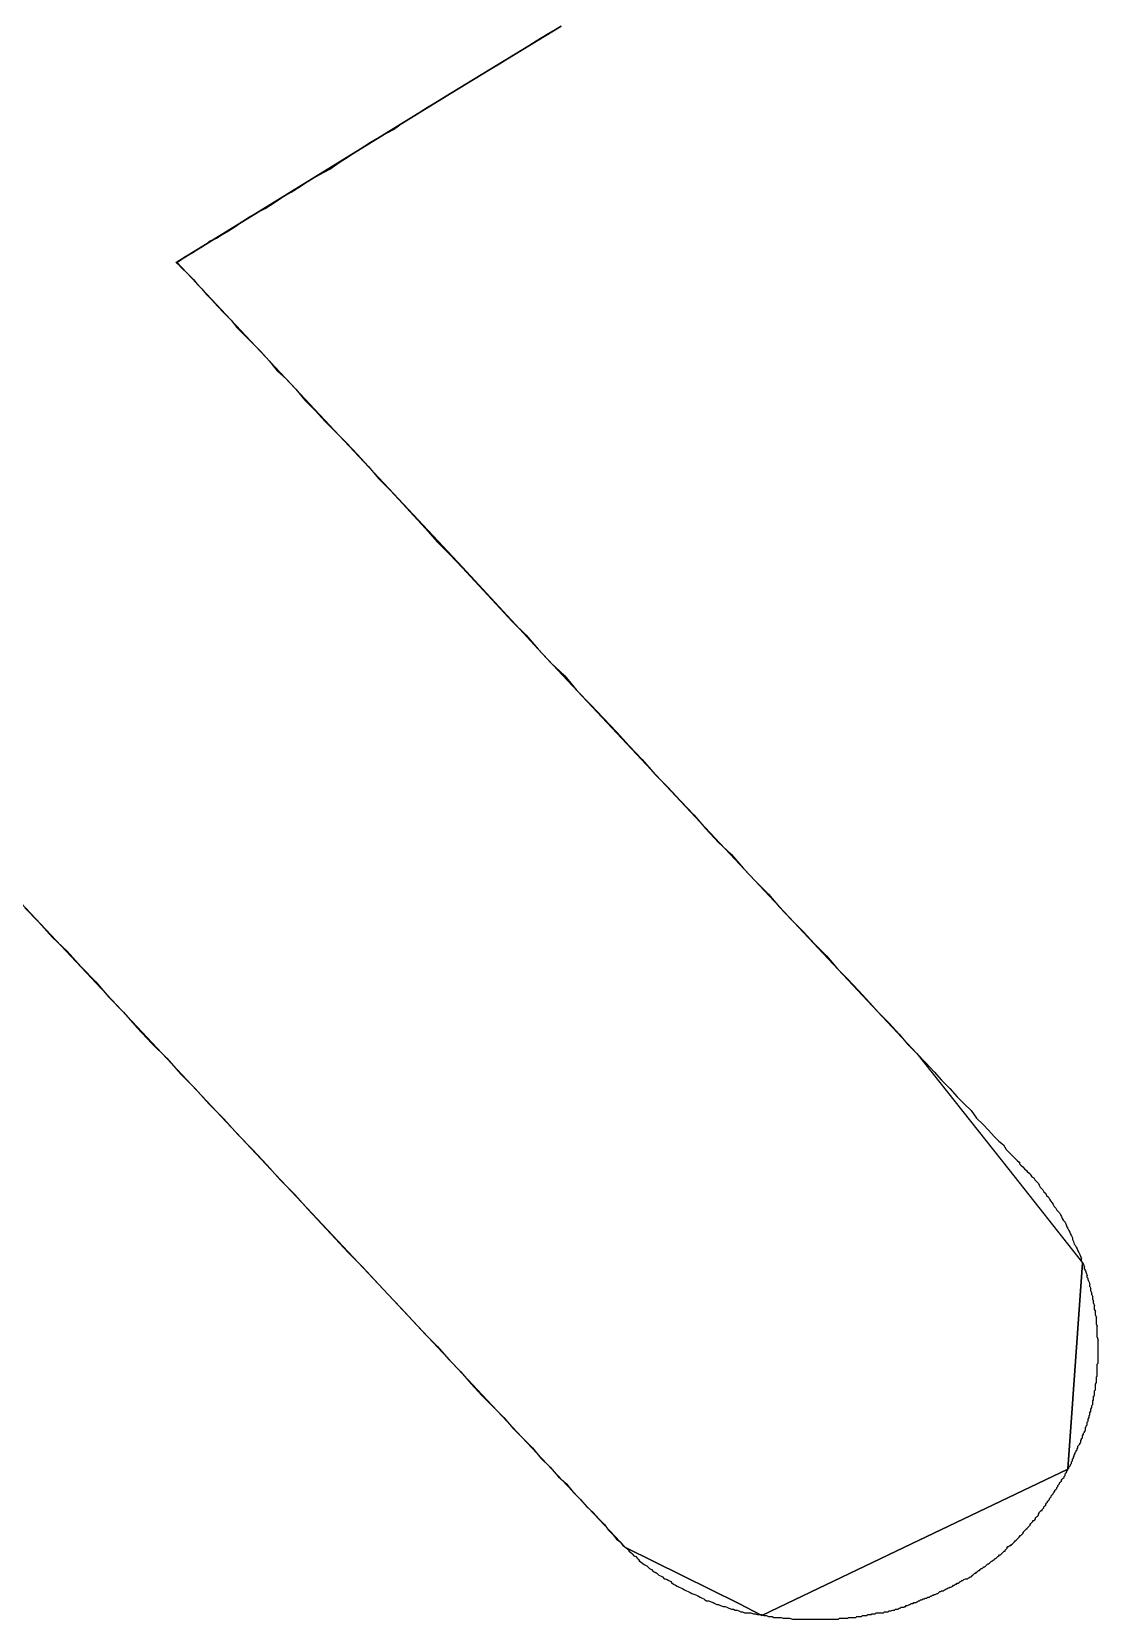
# Model space of a CAD drawing. Extents: x -69.4 to 29.6, y -21.9 to 37.7.
# Drawn here: x -48.728 to -47.57, y 22.629 to 24.352 of the extents above; entities that cross this region are included whole.
import ezdxf

# ---------------------------------------------------------------- set-up
doc = ezdxf.new("R2010")
doc.units = 0
doc.layers.add('gto', color=5, linetype='CONTINUOUS')

msp = doc.modelspace()

# ---------------------------------------------------------------- linework, layer by layer
at = {"layer": 'gto', "color": 5}
for points in [[(-48.153096, 24.358049), (-48.273097, 24.285049), (-48.570097, 24.102048), (-48.260097, 23.771048), (-48.198096, 23.704047), (-48.178096, 23.682047), (-47.767096, 23.243046), (-47.667095, 23.117046), (-47.587095, 23.016046), (-47.603095, 22.792046), (-47.781096, 22.707045), (-47.908096, 22.646045), (-47.935096, 22.633045), (-47.960096, 22.646045), (-48.083096, 22.707045), (-48.163096, 22.792046), (-48.373097, 23.016046), (-48.468097, 23.117046), (-48.586097, 23.243046), (-48.998098, 23.682047)], [(-48.273097, 24.285049), (-48.153096, 24.358049)], [(-48.180096, 24.342049), (-48.167096, 24.350049)], [(-48.167096, 24.350049), (-48.153096, 24.358049)], [(-48.207096, 24.325049), (-48.193096, 24.334049)], [(-48.193096, 24.334049), (-48.180096, 24.342049)], [(-48.234096, 24.309049), (-48.220096, 24.317049)], [(-48.220096, 24.317049), (-48.207096, 24.325049)], [(-48.260097, 24.293049), (-48.247096, 24.301049)], [(-48.247096, 24.301049), (-48.234096, 24.309049)], [(-48.570097, 24.102048), (-48.273097, 24.285049)], [(-48.286097, 24.277049), (-48.273097, 24.285049)], [(-48.273097, 24.285049), (-48.260097, 24.293049)], [(-48.324097, 24.254049), (-48.311097, 24.262049)], [(-48.311097, 24.262049), (-48.298097, 24.270049)], [(-48.298097, 24.270049), (-48.286097, 24.277049)], [(-48.348097, 24.239048), (-48.335097, 24.246048)], [(-48.335097, 24.246048), (-48.324097, 24.254049)], [(-48.371097, 24.225048), (-48.360097, 24.232048)], [(-48.360097, 24.232048), (-48.348097, 24.239048)], [(-48.404097, 24.203048), (-48.394097, 24.210048)], [(-48.394097, 24.210048), (-48.383097, 24.217048)], [(-48.383097, 24.217048), (-48.371097, 24.225048)], [(-48.436097, 24.184048), (-48.426097, 24.191048)], [(-48.426097, 24.191048), (-48.415097, 24.197048)], [(-48.415097, 24.197048), (-48.404097, 24.203048)], [(-48.456097, 24.172048), (-48.446097, 24.178048)], [(-48.446097, 24.178048), (-48.436097, 24.184048)], [(-48.483097, 24.156048), (-48.474097, 24.160048)], [(-48.474097, 24.160048), (-48.465097, 24.166048)], [(-48.465097, 24.166048), (-48.456097, 24.172048)], [(-48.514097, 24.136048), (-48.506097, 24.141048)], [(-48.506097, 24.141048), (-48.499097, 24.146048)], [(-48.499097, 24.146048), (-48.491097, 24.151048)], [(-48.491097, 24.151048), (-48.483097, 24.156048)], [(-48.539097, 24.121048), (-48.534097, 24.125048)], [(-48.534097, 24.125048), (-48.527097, 24.128048)], [(-48.527097, 24.128048), (-48.521097, 24.132048)], [(-48.521097, 24.132048), (-48.514097, 24.136048)], [(-48.566097, 24.104048), (-48.564097, 24.106048)], [(-48.564097, 24.106048), (-48.561097, 24.108048)], [(-48.561097, 24.108048), (-48.557097, 24.110048)], [(-48.557097, 24.110048), (-48.553097, 24.112048)], [(-48.553097, 24.112048), (-48.549097, 24.115048)], [(-48.549097, 24.115048), (-48.544097, 24.118048)], [(-48.544097, 24.118048), (-48.539097, 24.121048)], [(-48.571097, 24.102048), (-48.570097, 24.101048), (-48.569097, 24.100048), (-48.568097, 24.099048), (-48.566097, 24.097048), (-48.563097, 24.094048), (-48.560097, 24.091048), (-48.557097, 24.088048), (-48.552097, 24.083048), (-48.548097, 24.078048), (-48.543097, 24.073048), (-48.538097, 24.067048), (-48.532097, 24.061048), (-48.526097, 24.054048), (-48.519097, 24.047048), (-48.511097, 24.039048), (-48.505097, 24.031048), (-48.496097, 24.022048), (-48.488097, 24.014048), (-48.479097, 24.005048), (-48.470097, 23.995048), (-48.461097, 23.984048), (-48.451097, 23.975048), (-48.441097, 23.964048), (-48.431097, 23.952048), (-48.420097, 23.941048), (-48.409097, 23.929048), (-48.397097, 23.917048), (-48.386097, 23.906048), (-48.374097, 23.893048), (-48.362097, 23.880048), (-48.351097, 23.867048), (-48.338097, 23.854048), (-48.325097, 23.840048), (-48.313097, 23.827048), (-48.300097, 23.813048), (-48.287097, 23.798048), (-48.274097, 23.785048), (-48.260097, 23.770048), (-48.247096, 23.756048), (-48.233096, 23.741047), (-48.219096, 23.726047), (-48.206096, 23.712047), (-48.191096, 23.697047), (-48.178096, 23.682047), (-48.164096, 23.667047), (-48.149096, 23.653047), (-48.136096, 23.637047), (-48.121096, 23.622047), (-48.107096, 23.607047), (-48.093096, 23.592047), (-48.079096, 23.577047), (-48.065096, 23.562047), (-48.051096, 23.546047), (-48.037096, 23.532047), (-48.023096, 23.517047), (-48.009096, 23.502047), (-47.996096, 23.487047), (-47.982096, 23.472047), (-47.968096, 23.459047), (-47.955096, 23.444047), (-47.942096, 23.430047), (-47.928096, 23.416047), (-47.916096, 23.402047), (-47.903096, 23.388047), (-47.890096, 23.375047), (-47.878096, 23.362047), (-47.865096, 23.349047), (-47.853096, 23.335047), (-47.842096, 23.324047), (-47.830096, 23.311047), (-47.818096, 23.298047), (-47.808096, 23.287047), (-47.797096, 23.276047), (-47.786096, 23.264047), (-47.777096, 23.253047), (-47.767096, 23.243046), (-47.757096, 23.233046), (-47.748095, 23.223046), (-47.740095, 23.214046), (-47.731095, 23.205046), (-47.723095, 23.196046), (-47.715095, 23.188046), (-47.708095, 23.181046), (-47.702095, 23.173046), (-47.695095, 23.166046), (-47.689095, 23.160046), (-47.683095, 23.153046), (-47.678095, 23.148046), (-47.673095, 23.144046), (-47.670095, 23.139046), (-47.666095, 23.135046), (-47.663095, 23.132046), (-47.660095, 23.129046), (-47.658095, 23.127046), (-47.656095, 23.125046), (-47.655095, 23.124046)], [(-48.571097, 24.102048), (-48.570097, 24.102048)], [(-48.570097, 24.102048), (-48.260097, 23.771048)], [(-48.570097, 24.102048), (-48.569097, 24.102048)], [(-48.569097, 24.102048), (-48.568097, 24.103048)], [(-48.568097, 24.103048), (-48.566097, 24.104048)], [(-48.260097, 23.771048), (-48.198096, 23.704047)], [(-48.198096, 23.704047), (-48.178096, 23.682047)], [(-48.998098, 23.682047), (-48.586097, 23.243046)], [(-48.178096, 23.682047), (-47.767096, 23.243046)], [(-48.735097, 23.401047), (-48.720097, 23.386047)], [(-48.720097, 23.386047), (-48.705097, 23.369047)], [(-48.705097, 23.369047), (-48.689097, 23.354047)], [(-48.689097, 23.354047), (-48.674097, 23.337047)], [(-48.674097, 23.337047), (-48.658097, 23.321047)], [(-48.658097, 23.321047), (-48.644097, 23.304047)], [(-48.644097, 23.304047), (-48.628097, 23.288047)], [(-48.628097, 23.288047), (-48.613097, 23.271047)], [(-48.613097, 23.271047), (-48.597097, 23.254047)], [(-48.597097, 23.254047), (-48.581097, 23.238046)], [(-48.586097, 23.243046), (-48.468097, 23.117046)], [(-48.581097, 23.238046), (-48.566097, 23.221046)], [(-47.767096, 23.243046), (-47.667095, 23.117046)], [(-48.566097, 23.221046), (-48.550097, 23.205046)], [(-48.550097, 23.205046), (-48.535097, 23.188046)], [(-48.535097, 23.188046), (-48.519097, 23.172046)], [(-48.519097, 23.172046), (-48.504097, 23.155046)], [(-48.504097, 23.155046), (-48.488097, 23.139046)], [(-48.488097, 23.139046), (-48.472097, 23.122046)], [(-47.655095, 23.123046), (-47.655095, 23.124046)], [(-47.655095, 23.123046), (-47.654095, 23.122046), (-47.652095, 23.120046), (-47.650095, 23.118046), (-47.648095, 23.116046), (-47.647095, 23.115046), (-47.645095, 23.113046), (-47.643095, 23.111046), (-47.642095, 23.109046), (-47.640095, 23.108046), (-47.639095, 23.106046), (-47.637095, 23.104046), (-47.635095, 23.102046), (-47.634095, 23.100046), (-47.633095, 23.098046), (-47.632095, 23.097046), (-47.630095, 23.095046), (-47.629095, 23.093046), (-47.627095, 23.091046), (-47.626095, 23.089046), (-47.624095, 23.087046), (-47.623095, 23.085046), (-47.622095, 23.083046), (-47.620095, 23.081046), (-47.619095, 23.079046), (-47.618095, 23.077046), (-47.616095, 23.075046), (-47.615095, 23.073046), (-47.614095, 23.072046), (-47.612095, 23.070046), (-47.611095, 23.068046), (-47.610095, 23.066046), (-47.609095, 23.064046), (-47.608095, 23.062046), (-47.606095, 23.060046), (-47.605095, 23.057046), (-47.604095, 23.055046), (-47.603095, 23.053046), (-47.602095, 23.051046), (-47.601095, 23.049046), (-47.600095, 23.047046), (-47.599095, 23.045046), (-47.598095, 23.043046), (-47.598095, 23.041046), (-47.597095, 23.039046), (-47.596095, 23.036046), (-47.595095, 23.035046), (-47.594095, 23.033046), (-47.593095, 23.031046), (-47.592095, 23.029046), (-47.591095, 23.027046), (-47.590095, 23.025046), (-47.589095, 23.022046), (-47.588095, 23.020046)], [(-48.472097, 23.122046), (-48.458097, 23.106046)], [(-48.468097, 23.117046), (-48.373097, 23.016046)], [(-48.458097, 23.106046), (-48.442097, 23.090046)], [(-47.667095, 23.117046), (-47.587095, 23.016046)], [(-48.442097, 23.090046), (-48.428097, 23.074046)], [(-48.428097, 23.074046), (-48.413097, 23.058046)], [(-48.413097, 23.058046), (-48.398097, 23.042046)], [(-48.398097, 23.042046), (-48.384097, 23.027046)], [(-48.384097, 23.027046), (-48.369097, 23.012046)], [(-47.588095, 23.018046), (-47.588095, 23.020046)], [(-48.373097, 23.016046), (-48.163096, 22.792046)], [(-48.369097, 23.012046), (-48.355097, 22.997046)], [(-47.603095, 22.792046), (-47.587095, 23.016046)], [(-47.588095, 23.018046), (-47.587095, 23.016046), (-47.586095, 23.014046), (-47.585095, 23.011046)], [(-47.585095, 23.009046), (-47.585095, 23.011046)], [(-47.585095, 23.009046), (-47.584095, 23.007046), (-47.583095, 23.005046), (-47.582095, 23.002046)], [(-48.355097, 22.997046), (-48.341097, 22.982046)], [(-47.582095, 23.000046), (-47.582095, 23.002046)], [(-47.582095, 23.000046), (-47.581095, 22.999046)], [(-47.581095, 22.997046), (-47.581095, 22.999046)], [(-47.581095, 22.997046), (-47.580095, 22.995046), (-47.579095, 22.992046)], [(-47.579095, 22.990046), (-47.579095, 22.992046)], [(-47.579095, 22.990046), (-47.578095, 22.988046)], [(-47.578095, 22.985046), (-47.578095, 22.988046)], [(-47.578095, 22.985046), (-47.577095, 22.983046)], [(-48.341097, 22.982046), (-48.327097, 22.967046)], [(-47.577095, 22.981046), (-47.577095, 22.983046)], [(-47.577095, 22.981046), (-47.576095, 22.979046)], [(-47.576095, 22.976046), (-47.576095, 22.979046)], [(-47.576095, 22.976046), (-47.575095, 22.974046)], [(-47.575095, 22.972046), (-47.575095, 22.974046)], [(-47.575095, 22.972046), (-47.574095, 22.969046)], [(-47.574095, 22.967046), (-47.574095, 22.969046)], [(-48.327097, 22.967046), (-48.314097, 22.953046)], [(-48.314097, 22.953046), (-48.300097, 22.938046)], [(-47.574095, 22.965046), (-47.574095, 22.967046)], [(-47.574095, 22.965046), (-47.573095, 22.963046)], [(-47.573095, 22.961046), (-47.573095, 22.963046)], [(-47.573095, 22.959046), (-47.573095, 22.961046)], [(-47.573095, 22.959046), (-47.572095, 22.956046)], [(-47.572095, 22.954046), (-47.572095, 22.956046)], [(-47.572095, 22.951046), (-47.572095, 22.954046)], [(-47.572095, 22.949046), (-47.572095, 22.951046)], [(-48.300097, 22.938046), (-48.287097, 22.925046)], [(-47.572095, 22.949046), (-47.571095, 22.947046)], [(-47.571095, 22.944046), (-47.571095, 22.947046)], [(-47.571095, 22.942046), (-47.571095, 22.944046)], [(-47.571095, 22.940046), (-47.571095, 22.942046)], [(-47.571095, 22.937046), (-47.571095, 22.940046)], [(-47.571095, 22.935046), (-47.571095, 22.937046)], [(-47.571095, 22.935046), (-47.570095, 22.932046)], [(-48.287097, 22.925046), (-48.275097, 22.911046)], [(-47.570095, 22.930046), (-47.570095, 22.932046)], [(-47.570095, 22.927046), (-47.570095, 22.930046)], [(-47.570095, 22.926046), (-47.570095, 22.927046)], [(-47.570095, 22.924046), (-47.570095, 22.926046)], [(-47.570095, 22.921046), (-47.570095, 22.924046)], [(-47.570095, 22.919046), (-47.570095, 22.921046)], [(-47.570095, 22.918046), (-47.570095, 22.919046)], [(-47.570095, 22.917046), (-47.570095, 22.918046)], [(-47.570095, 22.916046), (-47.570095, 22.917046)], [(-47.570095, 22.914046), (-47.570095, 22.916046)], [(-48.275097, 22.911046), (-48.262097, 22.898046)], [(-47.571095, 22.906046), (-47.570095, 22.907046)], [(-47.571095, 22.904046), (-47.571095, 22.906046)], [(-47.571095, 22.903046), (-47.571095, 22.904046)], [(-47.571095, 22.902046), (-47.571095, 22.903046)], [(-47.571095, 22.901046), (-47.571095, 22.902046)], [(-47.571095, 22.899046), (-47.571095, 22.901046)], [(-47.571095, 22.898046), (-47.571095, 22.899046)], [(-47.570095, 22.913046), (-47.570095, 22.914046)], [(-47.570095, 22.912046), (-47.570095, 22.913046)], [(-47.570095, 22.911046), (-47.570095, 22.912046)], [(-47.570095, 22.909046), (-47.570095, 22.911046)], [(-47.570095, 22.908046), (-47.570095, 22.909046)], [(-47.570095, 22.907046), (-47.570095, 22.908046)], [(-48.262097, 22.898046), (-48.251097, 22.885046)], [(-48.251097, 22.885046), (-48.239096, 22.872046)], [(-47.573095, 22.884046), (-47.572095, 22.886046)], [(-47.573095, 22.883046), (-47.573095, 22.884046)], [(-47.573095, 22.882046), (-47.573095, 22.883046)], [(-47.573095, 22.881046), (-47.573095, 22.882046)], [(-47.572095, 22.892046), (-47.571095, 22.893046)], [(-47.572095, 22.891046), (-47.572095, 22.892046)], [(-47.572095, 22.890046), (-47.572095, 22.891046)], [(-47.572095, 22.889046), (-47.572095, 22.890046)], [(-47.572095, 22.888046), (-47.572095, 22.889046)], [(-47.572095, 22.887046), (-47.572095, 22.888046)], [(-47.572095, 22.886046), (-47.572095, 22.887046)], [(-47.571095, 22.897046), (-47.571095, 22.898046)], [(-47.571095, 22.896046), (-47.571095, 22.897046)], [(-47.571095, 22.894046), (-47.571095, 22.896046)], [(-47.571095, 22.893046), (-47.571095, 22.894046)], [(-48.239096, 22.872046), (-48.227096, 22.860046)], [(-47.576095, 22.866046), (-47.575095, 22.867046)], [(-47.576095, 22.865046), (-47.576095, 22.866046)], [(-47.576095, 22.863046), (-47.576095, 22.865046)], [(-47.575095, 22.871046), (-47.574095, 22.872046)], [(-47.575095, 22.870046), (-47.575095, 22.871046)], [(-47.575095, 22.868046), (-47.575095, 22.870046)], [(-47.575095, 22.867046), (-47.575095, 22.868046)], [(-47.574095, 22.877046), (-47.573095, 22.878046)], [(-47.574095, 22.876046), (-47.574095, 22.877046)], [(-47.574095, 22.874046), (-47.574095, 22.876046)], [(-47.574095, 22.873046), (-47.574095, 22.874046)], [(-47.574095, 22.872046), (-47.574095, 22.873046)], [(-47.573095, 22.879046), (-47.573095, 22.881046)], [(-47.573095, 22.878046), (-47.573095, 22.879046)], [(-48.227096, 22.860046), (-48.215096, 22.848046)], [(-48.215096, 22.848046), (-48.205096, 22.836046)], [(-47.581095, 22.846046), (-47.580095, 22.848046)], [(-47.580095, 22.850046), (-47.579095, 22.851046)], [(-47.580095, 22.849046), (-47.580095, 22.850046)], [(-47.580095, 22.848046), (-47.580095, 22.849046)], [(-47.579095, 22.854046), (-47.578095, 22.854046)], [(-47.579095, 22.852046), (-47.579095, 22.854046)], [(-47.579095, 22.851046), (-47.579095, 22.852046)], [(-47.578095, 22.857046), (-47.577095, 22.859046)], [(-47.578095, 22.856046), (-47.578095, 22.857046)], [(-47.578095, 22.855046), (-47.578095, 22.856046)], [(-47.578095, 22.854046), (-47.578095, 22.855046)], [(-47.577095, 22.861046), (-47.576095, 22.862046)], [(-47.577095, 22.860046), (-47.577095, 22.861046)], [(-47.577095, 22.859046), (-47.577095, 22.860046)], [(-47.576095, 22.862046), (-47.576095, 22.863046)], [(-48.205096, 22.836046), (-48.194096, 22.825046)], [(-47.587095, 22.828046), (-47.586095, 22.830046)], [(-47.586095, 22.831046), (-47.585095, 22.832046)], [(-47.586095, 22.830046), (-47.586095, 22.831046)], [(-47.585095, 22.833046), (-47.584095, 22.834046)], [(-47.585095, 22.832046), (-47.585095, 22.833046)], [(-47.584095, 22.837046), (-47.583095, 22.838046)], [(-47.584095, 22.836046), (-47.584095, 22.837046)], [(-47.584095, 22.834046), (-47.584095, 22.836046)], [(-47.583095, 22.839046), (-47.582095, 22.840046)], [(-47.583095, 22.838046), (-47.583095, 22.839046)], [(-47.582095, 22.843046), (-47.581095, 22.844046)], [(-47.582095, 22.842046), (-47.582095, 22.843046)], [(-47.582095, 22.840046), (-47.582095, 22.842046)], [(-47.581095, 22.845046), (-47.581095, 22.846046)], [(-47.581095, 22.844046), (-47.581095, 22.845046)], [(-48.194096, 22.825046), (-48.184096, 22.815046)], [(-48.184096, 22.815046), (-48.175096, 22.804046)], [(-47.594095, 22.812046), (-47.593095, 22.813046)], [(-47.593095, 22.814046), (-47.592095, 22.815046)], [(-47.593095, 22.813046), (-47.593095, 22.814046)], [(-47.592095, 22.817046), (-47.591095, 22.818046)], [(-47.592095, 22.815046), (-47.592095, 22.817046)], [(-47.591095, 22.818046), (-47.590095, 22.819046)], [(-47.591095, 22.818046), (-47.591095, 22.818046)], [(-47.590095, 22.820046), (-47.589095, 22.821046)], [(-47.590095, 22.819046), (-47.590095, 22.820046)], [(-47.589095, 22.823046), (-47.588095, 22.824046)], [(-47.589095, 22.821046), (-47.589095, 22.823046)], [(-47.588095, 22.825046), (-47.587095, 22.826046)], [(-47.588095, 22.824046), (-47.588095, 22.825046)], [(-47.587095, 22.827046), (-47.587095, 22.828046)], [(-47.587095, 22.826046), (-47.587095, 22.827046)], [(-48.175096, 22.804046), (-48.165096, 22.794046)], [(-47.601095, 22.795046), (-47.600095, 22.796046)], [(-47.600095, 22.797046), (-47.599095, 22.798046)], [(-47.600095, 22.796046), (-47.600095, 22.797046)], [(-47.599095, 22.800046), (-47.598095, 22.801046)], [(-47.599095, 22.798046), (-47.599095, 22.800046)], [(-47.598095, 22.803046), (-47.597095, 22.804046)], [(-47.598095, 22.802046), (-47.598095, 22.803046)], [(-47.598095, 22.801046), (-47.598095, 22.802046)], [(-47.597095, 22.805046), (-47.596095, 22.806046)], [(-47.597095, 22.804046), (-47.597095, 22.805046)], [(-47.596095, 22.807046), (-47.595095, 22.809046)], [(-47.596095, 22.806046), (-47.596095, 22.807046)], [(-47.595095, 22.810046), (-47.594095, 22.811046)], [(-47.595095, 22.809046), (-47.595095, 22.810046)], [(-47.594095, 22.811046), (-47.594095, 22.812046)], [(-48.165096, 22.794046), (-48.156096, 22.784046)], [(-48.163096, 22.792046), (-48.083096, 22.707045)], [(-48.156096, 22.784046), (-48.147096, 22.776046)], [(-47.781096, 22.707045), (-47.603095, 22.792046)], [(-47.611095, 22.778046), (-47.610095, 22.779046)], [(-47.610095, 22.780046), (-47.609095, 22.781046)], [(-47.610095, 22.779046), (-47.610095, 22.780046)], [(-47.609095, 22.781046), (-47.608095, 22.782046)], [(-47.609095, 22.781046), (-47.609095, 22.781046)], [(-47.608095, 22.782046), (-47.607095, 22.783046)], [(-47.607095, 22.784046), (-47.606095, 22.785046)], [(-47.607095, 22.783046), (-47.607095, 22.784046)], [(-47.606095, 22.787046), (-47.605095, 22.788046)], [(-47.606095, 22.785046), (-47.606095, 22.787046)], [(-47.605095, 22.788046), (-47.604095, 22.789046)], [(-47.604095, 22.790046), (-47.603095, 22.791046)], [(-47.604095, 22.789046), (-47.604095, 22.790046)], [(-47.603095, 22.792046), (-47.602095, 22.793046)], [(-47.603095, 22.791046), (-47.603095, 22.792046)], [(-47.602095, 22.794046), (-47.601095, 22.795046)], [(-47.602095, 22.793046), (-47.602095, 22.794046)], [(-48.147096, 22.776046), (-48.140096, 22.767046)], [(-48.140096, 22.767046), (-48.132096, 22.759046)], [(-47.623095, 22.760046), (-47.622095, 22.761046)], [(-47.622095, 22.761046), (-47.621095, 22.762046)], [(-47.621095, 22.763046), (-47.620095, 22.764046)], [(-47.621095, 22.762046), (-47.621095, 22.763046)], [(-47.620095, 22.764046), (-47.619095, 22.765046)], [(-47.619095, 22.766046), (-47.618095, 22.767046)], [(-47.619095, 22.765046), (-47.619095, 22.766046)], [(-47.618095, 22.767046), (-47.617095, 22.768046)], [(-47.617095, 22.769046), (-47.616095, 22.770046)], [(-47.617095, 22.768046), (-47.617095, 22.769046)], [(-47.616095, 22.770046), (-47.615095, 22.771046)], [(-47.615095, 22.772046), (-47.614095, 22.773046)], [(-47.615095, 22.771046), (-47.615095, 22.772046)], [(-47.614095, 22.774046), (-47.613095, 22.775046)], [(-47.614095, 22.773046), (-47.614095, 22.774046)], [(-47.613095, 22.775046), (-47.612095, 22.776046)], [(-47.612095, 22.777046), (-47.611095, 22.778046)], [(-47.612095, 22.776046), (-47.612095, 22.777046)], [(-48.132096, 22.759046), (-48.125096, 22.751046)], [(-48.125096, 22.751046), (-48.118096, 22.745045)], [(-48.118096, 22.745045), (-48.112096, 22.738045)], [(-47.635095, 22.743045), (-47.634095, 22.744045)], [(-47.634095, 22.745045), (-47.633095, 22.746045)], [(-47.634095, 22.745045), (-47.634095, 22.745045)], [(-47.634095, 22.744045), (-47.634095, 22.745045)], [(-47.633095, 22.746045), (-47.632095, 22.747045)], [(-47.632095, 22.747045), (-47.631095, 22.747045)], [(-47.631095, 22.748045), (-47.630095, 22.749045)], [(-47.631095, 22.747045), (-47.631095, 22.748045)], [(-47.630095, 22.749045), (-47.629095, 22.750046)], [(-47.629095, 22.751046), (-47.628095, 22.752046)], [(-47.629095, 22.750046), (-47.629095, 22.751046)], [(-47.628095, 22.752046), (-47.627095, 22.753046)], [(-47.627095, 22.754046), (-47.626095, 22.755046)], [(-47.627095, 22.753046), (-47.627095, 22.754046)], [(-47.626095, 22.755046), (-47.625095, 22.756046)], [(-47.625095, 22.757046), (-47.624095, 22.758046)], [(-47.625095, 22.756046), (-47.625095, 22.757046)], [(-47.624095, 22.758046), (-47.623095, 22.759046)], [(-47.623095, 22.759046), (-47.623095, 22.760046)], [(-48.112096, 22.738045), (-48.106096, 22.732045)], [(-48.106096, 22.732045), (-48.102096, 22.726045)], [(-47.649095, 22.726045), (-47.648095, 22.727045)], [(-47.648095, 22.727045), (-47.647095, 22.727045)], [(-47.647095, 22.728045), (-47.646095, 22.729045)], [(-47.647095, 22.727045), (-47.647095, 22.728045)], [(-47.646095, 22.729045), (-47.645095, 22.730045)], [(-47.645095, 22.730045), (-47.644095, 22.731045)], [(-47.644095, 22.732045), (-47.643095, 22.733045)], [(-47.644095, 22.731045), (-47.644095, 22.732045)], [(-47.643095, 22.733045), (-47.642095, 22.734045)], [(-47.642095, 22.734045), (-47.641095, 22.735045)], [(-47.641095, 22.736045), (-47.640095, 22.736045)], [(-47.641095, 22.735045), (-47.641095, 22.736045)], [(-47.640095, 22.736045), (-47.639095, 22.737045)], [(-47.639095, 22.737045), (-47.638095, 22.738045)], [(-47.638095, 22.739045), (-47.637095, 22.740045)], [(-47.638095, 22.738045), (-47.638095, 22.739045)], [(-47.637095, 22.740045), (-47.636095, 22.741045)], [(-47.636095, 22.741045), (-47.635095, 22.742045)], [(-47.635095, 22.742045), (-47.635095, 22.743045)], [(-48.102096, 22.726045), (-48.097096, 22.721045)], [(-48.097096, 22.721045), (-48.093096, 22.716045)], [(-48.093096, 22.716045), (-48.089096, 22.713045)], [(-48.089096, 22.713045), (-48.086096, 22.709045)], [(-47.665095, 22.709045), (-47.664095, 22.710045)], [(-47.664095, 22.710045), (-47.663095, 22.711045)], [(-47.663095, 22.711045), (-47.662095, 22.712045)], [(-47.662095, 22.712045), (-47.661095, 22.713045)], [(-47.661095, 22.713045), (-47.660095, 22.714045)], [(-47.660095, 22.714045), (-47.659095, 22.715045)], [(-47.659095, 22.715045), (-47.658095, 22.716045)], [(-47.658095, 22.716045), (-47.657095, 22.717045)], [(-47.657095, 22.717045), (-47.656095, 22.718045)], [(-47.656095, 22.718045), (-47.655095, 22.719045)], [(-47.655095, 22.720045), (-47.654095, 22.720045)], [(-47.655095, 22.719045), (-47.655095, 22.720045)], [(-47.654095, 22.720045), (-47.653095, 22.721045)], [(-47.653095, 22.721045), (-47.652095, 22.722045)], [(-47.652095, 22.722045), (-47.651095, 22.723045)], [(-47.651095, 22.724045), (-47.650095, 22.725045)], [(-47.651095, 22.723045), (-47.651095, 22.724045)], [(-47.650095, 22.725045), (-47.649095, 22.726045)], [(-48.086096, 22.709045), (-48.084096, 22.708045)], [(-48.084096, 22.708045), (-48.082096, 22.706045)], [(-48.083096, 22.707045), (-47.960096, 22.646045), (-47.935096, 22.633045), (-47.908096, 22.646045)], [(-48.082096, 22.706045), (-48.081096, 22.705045)], [(-48.081096, 22.705045), (-48.080096, 22.704045)], [(-48.080096, 22.704045), (-48.079096, 22.703045)], [(-48.079096, 22.703045), (-48.077096, 22.701045)], [(-48.077096, 22.701045), (-48.076096, 22.700045)], [(-48.076096, 22.700045), (-48.074096, 22.698045)], [(-48.074096, 22.698045), (-48.072096, 22.697045)], [(-48.072096, 22.697045), (-48.070096, 22.695045)], [(-48.070096, 22.695045), (-48.069096, 22.694045)], [(-48.069096, 22.694045), (-48.068096, 22.692045)], [(-48.068096, 22.692045), (-48.066096, 22.691045)], [(-47.908096, 22.646045), (-47.781096, 22.707045)], [(-47.687095, 22.691045), (-47.686095, 22.692045)], [(-47.686095, 22.692045), (-47.685095, 22.692045)], [(-47.685095, 22.692045), (-47.684095, 22.693045)], [(-47.684095, 22.693045), (-47.683095, 22.694045)], [(-47.683095, 22.694045), (-47.682095, 22.695045)], [(-47.682095, 22.695045), (-47.681095, 22.695045)], [(-47.681095, 22.695045), (-47.680095, 22.696045)], [(-47.680095, 22.696045), (-47.679095, 22.697045)], [(-47.679095, 22.697045), (-47.678095, 22.698045)], [(-47.678095, 22.698045), (-47.677095, 22.699045)], [(-47.677095, 22.699045), (-47.676095, 22.699045)], [(-47.676095, 22.699045), (-47.675095, 22.700045)], [(-47.675095, 22.700045), (-47.674095, 22.701045)], [(-47.674095, 22.701045), (-47.673095, 22.702045)], [(-47.673095, 22.702045), (-47.672095, 22.703045)], [(-47.672095, 22.703045), (-47.671095, 22.703045)], [(-47.671095, 22.704045), (-47.670095, 22.705045)], [(-47.671095, 22.703045), (-47.671095, 22.704045)], [(-47.670095, 22.705045), (-47.669095, 22.706045)], [(-47.669095, 22.707045), (-47.668095, 22.708045)], [(-47.669095, 22.706045), (-47.669095, 22.707045)], [(-47.668095, 22.708045), (-47.667095, 22.708045)], [(-47.667095, 22.708045), (-47.666095, 22.709045)], [(-47.666095, 22.709045), (-47.665095, 22.709045)], [(-48.066096, 22.691045), (-48.064096, 22.689045)], [(-48.064096, 22.689045), (-48.062096, 22.688045)], [(-48.062096, 22.688045), (-48.060096, 22.687045)], [(-48.060096, 22.687045), (-48.058096, 22.685045)], [(-48.058096, 22.685045), (-48.057096, 22.684045)], [(-48.057096, 22.684045), (-48.055096, 22.683045)], [(-48.055096, 22.683045), (-48.053096, 22.681045)], [(-48.053096, 22.681045), (-48.051096, 22.680045)], [(-48.051096, 22.680045), (-48.049096, 22.679045)], [(-48.049096, 22.679045), (-48.047096, 22.677045)], [(-48.047096, 22.677045), (-48.045096, 22.676045)], [(-48.045096, 22.676045), (-48.043096, 22.675045)], [(-48.043096, 22.675045), (-48.041096, 22.673045)], [(-47.710095, 22.674045), (-47.709095, 22.675045)], [(-47.709095, 22.675045), (-47.708095, 22.675045)], [(-47.708095, 22.675045), (-47.707095, 22.676045)], [(-47.707095, 22.677045), (-47.706095, 22.677045)], [(-47.707095, 22.676045), (-47.707095, 22.677045)], [(-47.706095, 22.677045), (-47.705095, 22.678045)], [(-47.705095, 22.678045), (-47.704095, 22.679045)], [(-47.704095, 22.679045), (-47.703095, 22.679045)], [(-47.703095, 22.679045), (-47.702095, 22.680045)], [(-47.702095, 22.680045), (-47.701095, 22.681045)], [(-47.701095, 22.681045), (-47.700095, 22.682045)], [(-47.700095, 22.682045), (-47.699095, 22.682045)], [(-47.699095, 22.682045), (-47.698095, 22.683045)], [(-47.698095, 22.683045), (-47.697095, 22.684045)], [(-47.697095, 22.684045), (-47.696095, 22.684045)], [(-47.696095, 22.684045), (-47.695095, 22.685045)], [(-47.695095, 22.685045), (-47.694095, 22.686045)], [(-47.694095, 22.686045), (-47.693095, 22.686045)], [(-47.693095, 22.686045), (-47.692095, 22.687045)], [(-47.692095, 22.687045), (-47.691095, 22.688045)], [(-47.691095, 22.688045), (-47.690095, 22.689045)], [(-47.690095, 22.689045), (-47.689095, 22.689045)], [(-47.689095, 22.689045), (-47.688095, 22.690045)], [(-47.688095, 22.690045), (-47.687095, 22.691045)], [(-48.041096, 22.673045), (-48.040096, 22.673045)], [(-48.040096, 22.673045), (-48.038096, 22.672045)], [(-48.038096, 22.672045), (-48.036096, 22.671045)], [(-48.036096, 22.671045), (-48.034096, 22.670045)], [(-48.034096, 22.670045), (-48.033096, 22.669045)], [(-48.033096, 22.669045), (-48.031096, 22.667045)], [(-48.031096, 22.667045), (-48.029096, 22.666045)], [(-48.029096, 22.666045), (-48.027096, 22.665045)], [(-48.027096, 22.665045), (-48.025096, 22.664045)], [(-48.025096, 22.664045), (-48.023096, 22.663045)], [(-48.023096, 22.663045), (-48.021096, 22.662045)], [(-48.021096, 22.662045), (-48.019096, 22.661045)], [(-48.019096, 22.661045), (-48.017096, 22.660045)], [(-48.017096, 22.660045), (-48.015096, 22.659045)], [(-48.015096, 22.659045), (-48.013096, 22.658045)], [(-48.013096, 22.658045), (-48.011096, 22.657045)], [(-47.744095, 22.657045), (-47.743095, 22.658045)], [(-47.743095, 22.658045), (-47.742095, 22.659045)], [(-47.743095, 22.658045), (-47.743095, 22.658045)], [(-47.742095, 22.659045), (-47.741095, 22.659045)], [(-47.741095, 22.659045), (-47.740095, 22.660045)], [(-47.740095, 22.660045), (-47.738095, 22.660045)], [(-47.738095, 22.660045), (-47.737095, 22.661045)], [(-47.737095, 22.661045), (-47.736095, 22.661045)], [(-47.736095, 22.661045), (-47.735095, 22.662045)], [(-47.735095, 22.662045), (-47.734095, 22.662045)], [(-47.734095, 22.662045), (-47.733095, 22.663045)], [(-47.733095, 22.663045), (-47.732095, 22.663045)], [(-47.732095, 22.663045), (-47.731095, 22.664045)], [(-47.731095, 22.664045), (-47.730095, 22.664045)], [(-47.730095, 22.664045), (-47.728095, 22.665045)], [(-47.728095, 22.665045), (-47.727095, 22.666045)], [(-47.727095, 22.666045), (-47.726095, 22.666045)], [(-47.726095, 22.666045), (-47.725095, 22.667045)], [(-47.725095, 22.667045), (-47.724095, 22.667045)], [(-47.724095, 22.667045), (-47.723095, 22.668045)], [(-47.723095, 22.668045), (-47.722095, 22.668045)], [(-47.722095, 22.668045), (-47.721095, 22.669045)], [(-47.721095, 22.669045), (-47.720095, 22.670045)], [(-47.720095, 22.670045), (-47.719095, 22.670045)], [(-47.719095, 22.670045), (-47.718095, 22.671045)], [(-47.718095, 22.671045), (-47.717095, 22.671045)], [(-47.717095, 22.671045), (-47.716095, 22.672045)], [(-47.716095, 22.672045), (-47.714095, 22.673045)], [(-47.714095, 22.673045), (-47.713095, 22.673045)], [(-47.713095, 22.673045), (-47.712095, 22.673045)], [(-47.712095, 22.673045), (-47.711095, 22.674045)], [(-47.711095, 22.674045), (-47.710095, 22.674045)], [(-48.011096, 22.657045), (-48.008096, 22.656045)], [(-48.008096, 22.656045), (-48.006096, 22.655045)], [(-48.006096, 22.655045), (-48.004096, 22.654045)], [(-48.004096, 22.654045), (-48.002096, 22.653045)], [(-48.002096, 22.653045), (-48.000096, 22.652045)], [(-48.000096, 22.652045), (-47.998096, 22.651045)], [(-47.998096, 22.651045), (-47.997096, 22.650045)], [(-47.997096, 22.650045), (-47.995096, 22.649045)], [(-47.995096, 22.649045), (-47.993096, 22.649045)], [(-47.993096, 22.649045), (-47.990096, 22.648045)], [(-47.990096, 22.648045), (-47.988096, 22.647045)], [(-47.988096, 22.647045), (-47.986096, 22.646045)], [(-47.986096, 22.646045), (-47.984096, 22.645045)], [(-47.984096, 22.645045), (-47.982096, 22.645045)], [(-47.982096, 22.645045), (-47.980096, 22.644045)], [(-47.980096, 22.644045), (-47.977096, 22.643045)], [(-47.977096, 22.643045), (-47.975096, 22.643045)], [(-47.975096, 22.643045), (-47.973096, 22.642045)], [(-47.973096, 22.642045), (-47.971096, 22.641045)], [(-47.971096, 22.641045), (-47.968096, 22.640045)], [(-47.787096, 22.640045), (-47.786096, 22.641045)], [(-47.786096, 22.641045), (-47.785096, 22.641045)], [(-47.785096, 22.641045), (-47.784096, 22.642045)], [(-47.784096, 22.642045), (-47.783096, 22.642045)], [(-47.783096, 22.642045), (-47.781096, 22.642045)], [(-47.781096, 22.642045), (-47.780096, 22.643045)], [(-47.780096, 22.643045), (-47.779096, 22.643045)], [(-47.779096, 22.644045), (-47.778096, 22.644045)], [(-47.779096, 22.643045), (-47.779096, 22.644045)], [(-47.778096, 22.644045), (-47.777096, 22.644045)], [(-47.777096, 22.644045), (-47.775096, 22.645045)], [(-47.775096, 22.645045), (-47.774096, 22.645045)], [(-47.774096, 22.645045), (-47.773096, 22.646045)], [(-47.773096, 22.646045), (-47.772096, 22.646045)], [(-47.772096, 22.646045), (-47.771096, 22.646045)], [(-47.771096, 22.646045), (-47.770096, 22.647045)], [(-47.770096, 22.647045), (-47.768096, 22.647045)], [(-47.768096, 22.647045), (-47.767096, 22.648045)], [(-47.767096, 22.648045), (-47.766096, 22.648045)], [(-47.766096, 22.648045), (-47.765096, 22.649045)], [(-47.765096, 22.649045), (-47.764096, 22.649045)], [(-47.764096, 22.649045), (-47.763096, 22.650045)], [(-47.763096, 22.650045), (-47.762096, 22.650045)], [(-47.762096, 22.650045), (-47.760096, 22.651045)], [(-47.760096, 22.651045), (-47.759096, 22.651045)], [(-47.759096, 22.651045), (-47.758096, 22.652045)], [(-47.758096, 22.652045), (-47.757096, 22.652045)], [(-47.757096, 22.652045), (-47.756096, 22.652045)], [(-47.756096, 22.652045), (-47.755096, 22.653045)], [(-47.755096, 22.653045), (-47.753096, 22.653045)], [(-47.753096, 22.653045), (-47.752096, 22.654045)], [(-47.752096, 22.654045), (-47.751096, 22.654045)], [(-47.751096, 22.654045), (-47.750096, 22.655045)], [(-47.750096, 22.655045), (-47.749095, 22.655045)], [(-47.749095, 22.655045), (-47.748095, 22.656045)], [(-47.748095, 22.656045), (-47.747095, 22.656045)], [(-47.747095, 22.656045), (-47.745095, 22.657045)], [(-47.745095, 22.657045), (-47.744095, 22.657045)], [(-47.968096, 22.640045), (-47.966096, 22.640045)], [(-47.966096, 22.640045), (-47.964096, 22.639045)], [(-47.964096, 22.639045), (-47.962096, 22.639045)], [(-47.962096, 22.639045), (-47.960096, 22.638045)], [(-47.960096, 22.638045), (-47.958096, 22.637045)], [(-47.958096, 22.637045), (-47.956096, 22.637045)], [(-47.956096, 22.637045), (-47.954096, 22.636045)], [(-47.954096, 22.636045), (-47.951096, 22.636045)], [(-47.951096, 22.636045), (-47.949096, 22.636045)], [(-47.949096, 22.636045), (-47.947096, 22.636045)], [(-47.947096, 22.636045), (-47.944096, 22.635045)], [(-47.944096, 22.635045), (-47.942096, 22.635045)], [(-47.942096, 22.635045), (-47.940096, 22.634045)], [(-47.940096, 22.634045), (-47.937096, 22.634045)], [(-47.937096, 22.634045), (-47.935096, 22.634045)], [(-47.935096, 22.634045), (-47.933096, 22.633045)], [(-47.933096, 22.633045), (-47.930096, 22.633045)], [(-47.930096, 22.633045), (-47.928096, 22.632045)], [(-47.928096, 22.632045), (-47.926096, 22.632045)], [(-47.926096, 22.632045), (-47.924096, 22.632045)], [(-47.924096, 22.632045), (-47.922096, 22.631045)], [(-47.922096, 22.631045), (-47.919096, 22.631045)], [(-47.919096, 22.631045), (-47.917096, 22.631045)], [(-47.917096, 22.631045), (-47.914096, 22.631045)], [(-47.914096, 22.631045), (-47.912096, 22.630045)], [(-47.912096, 22.630045), (-47.910096, 22.630045)], [(-47.910096, 22.630045), (-47.907096, 22.630045)], [(-47.907096, 22.630045), (-47.905096, 22.630045)], [(-47.905096, 22.630045), (-47.902096, 22.629045)], [(-47.902096, 22.629045), (-47.900096, 22.629045)], [(-47.900096, 22.629045), (-47.897096, 22.629045)], [(-47.897096, 22.629045), (-47.895096, 22.629045)], [(-47.895096, 22.629045), (-47.892096, 22.629045)], [(-47.892096, 22.629045), (-47.890096, 22.629045)], [(-47.890096, 22.629045), (-47.888096, 22.629045)], [(-47.888096, 22.629045), (-47.886096, 22.629045)], [(-47.886096, 22.629045), (-47.883096, 22.629045)], [(-47.883096, 22.629045), (-47.881096, 22.629045)], [(-47.881096, 22.629045), (-47.878096, 22.629045)], [(-47.878096, 22.629045), (-47.876096, 22.629045)], [(-47.876096, 22.629045), (-47.875096, 22.629045)], [(-47.875096, 22.629045), (-47.874096, 22.629045)], [(-47.874096, 22.629045), (-47.872096, 22.629045)], [(-47.872096, 22.629045), (-47.871096, 22.629045)], [(-47.871096, 22.629045), (-47.870096, 22.629045)], [(-47.870096, 22.629045), (-47.868096, 22.629045)], [(-47.868096, 22.629045), (-47.867096, 22.629045)], [(-47.867096, 22.629045), (-47.866096, 22.629045)], [(-47.866096, 22.629045), (-47.864096, 22.629045)], [(-47.864096, 22.629045), (-47.863096, 22.629045)], [(-47.863096, 22.629045), (-47.862096, 22.629045)], [(-47.862096, 22.629045), (-47.861096, 22.629045)], [(-47.861096, 22.629045), (-47.859096, 22.629045)], [(-47.859096, 22.629045), (-47.858096, 22.629045)], [(-47.858096, 22.629045), (-47.857096, 22.629045)], [(-47.857096, 22.629045), (-47.855096, 22.629045)], [(-47.855096, 22.629045), (-47.854096, 22.629045)], [(-47.854096, 22.629045), (-47.853096, 22.629045)], [(-47.853096, 22.629045), (-47.852096, 22.629045)], [(-47.852096, 22.629045), (-47.851096, 22.630045)], [(-47.851096, 22.630045), (-47.850096, 22.630045)], [(-47.850096, 22.630045), (-47.849096, 22.630045)], [(-47.849096, 22.630045), (-47.847096, 22.630045)], [(-47.847096, 22.630045), (-47.846096, 22.630045)], [(-47.846096, 22.630045), (-47.845096, 22.630045)], [(-47.845096, 22.630045), (-47.844096, 22.630045)], [(-47.844096, 22.630045), (-47.842096, 22.630045)], [(-47.842096, 22.630045), (-47.841096, 22.631045)], [(-47.841096, 22.631045), (-47.840096, 22.631045)], [(-47.840096, 22.631045), (-47.838096, 22.631045)], [(-47.838096, 22.631045), (-47.837096, 22.631045)], [(-47.837096, 22.631045), (-47.836096, 22.631045)], [(-47.836096, 22.631045), (-47.835096, 22.631045)], [(-47.835096, 22.631045), (-47.833096, 22.631045)], [(-47.833096, 22.631045), (-47.832096, 22.632045)], [(-47.832096, 22.632045), (-47.831096, 22.632045)], [(-47.831096, 22.632045), (-47.830096, 22.632045)], [(-47.830096, 22.632045), (-47.828096, 22.632045)], [(-47.828096, 22.632045), (-47.827096, 22.632045)], [(-47.827096, 22.632045), (-47.826096, 22.633045)], [(-47.826096, 22.633045), (-47.825096, 22.633045)], [(-47.825096, 22.633045), (-47.823096, 22.633045)], [(-47.823096, 22.633045), (-47.822096, 22.633045)], [(-47.822096, 22.633045), (-47.821096, 22.633045)], [(-47.821096, 22.633045), (-47.820096, 22.634045)], [(-47.820096, 22.634045), (-47.818096, 22.634045)], [(-47.818096, 22.634045), (-47.817096, 22.634045)], [(-47.817096, 22.634045), (-47.816096, 22.634045)], [(-47.816096, 22.635045), (-47.814096, 22.635045)], [(-47.816096, 22.634045), (-47.816096, 22.635045)], [(-47.814096, 22.635045), (-47.813096, 22.635045)], [(-47.813096, 22.635045), (-47.812096, 22.635045)], [(-47.812096, 22.635045), (-47.811096, 22.636045)], [(-47.811096, 22.636045), (-47.809096, 22.636045)], [(-47.809096, 22.636045), (-47.808096, 22.636045)], [(-47.808096, 22.636045), (-47.807096, 22.636045)], [(-47.807096, 22.636045), (-47.806096, 22.636045)], [(-47.806096, 22.636045), (-47.804096, 22.636045)], [(-47.804096, 22.636045), (-47.803096, 22.636045)], [(-47.803096, 22.636045), (-47.802096, 22.637045)], [(-47.802096, 22.637045), (-47.801096, 22.637045)], [(-47.801096, 22.637045), (-47.800096, 22.637045)], [(-47.800096, 22.637045), (-47.798096, 22.637045)], [(-47.798096, 22.637045), (-47.797096, 22.638045)], [(-47.797096, 22.638045), (-47.796096, 22.638045)], [(-47.796096, 22.638045), (-47.795096, 22.638045)], [(-47.795096, 22.638045), (-47.793096, 22.639045)], [(-47.793096, 22.639045), (-47.792096, 22.639045)], [(-47.792096, 22.639045), (-47.791096, 22.639045)], [(-47.791096, 22.639045), (-47.790096, 22.640045)], [(-47.790096, 22.640045), (-47.789096, 22.640045)], [(-47.789096, 22.640045), (-47.787096, 22.640045)]]:
    msp.add_lwpolyline(points, dxfattribs=at)

doc.saveas('drawing.dxf')
